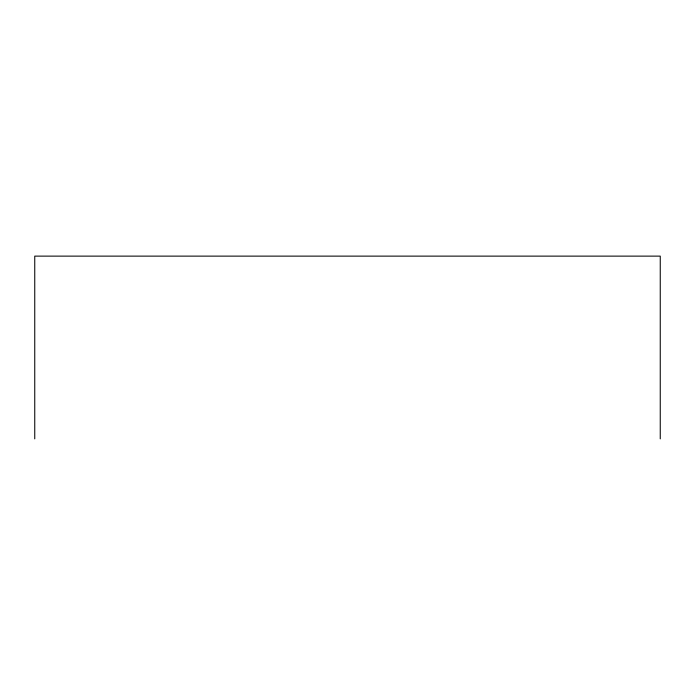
<?xml version="1.0" encoding="UTF-8"?>
<svg xmlns="http://www.w3.org/2000/svg" width="695" height="695" viewBox="0 0 695 695"><rect width="100%" height="100%" fill="white"/><g stroke="black" fill="none" stroke-linecap="round" stroke-linejoin="round"><path stroke-width="1.04" d="M660.25 438.875L660.25 256.125L34.75 256.125L34.75 438.875"/></g></svg>
